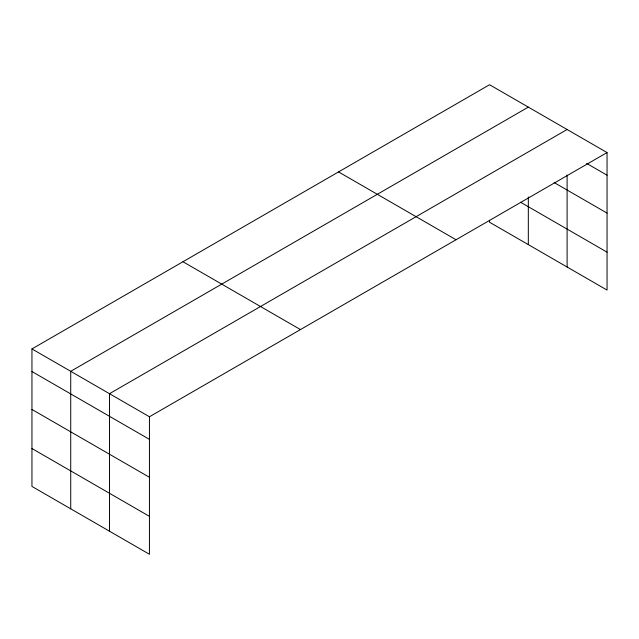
<?xml version="1.0" encoding="UTF-8"?>
<svg xmlns="http://www.w3.org/2000/svg" width="639" height="639" viewBox="0 0 639 639"><rect width="100%" height="100%" fill="white"/><g stroke="black" fill="none" stroke-linecap="round" stroke-linejoin="round"><path stroke-width="0.96" d="M567.105 175.062L567.105 267.014M489.554 220.239L489.554 222.236L607.05 290.074L607.05 152.569L489.554 84.731L31.95 348.926L31.95 486.431L149.446 554.269L149.446 416.764L31.95 348.926M528.325 107.12L70.721 371.315L70.721 508.82M567.105 129.501L109.501 393.696L109.501 531.209M149.446 416.764L607.05 152.569M586.65 163.408L607.05 175.182M554.173 182.57L607.05 213.099M520.569 202.236L607.05 252.157M338.542 171.915L456.038 239.753M182.962 261.742L300.458 329.58M31.95 371.539L149.446 439.376M31.95 409.455L149.446 477.293M31.95 448.522L149.446 516.352M528.325 196.948L528.325 244.625"/></g></svg>
